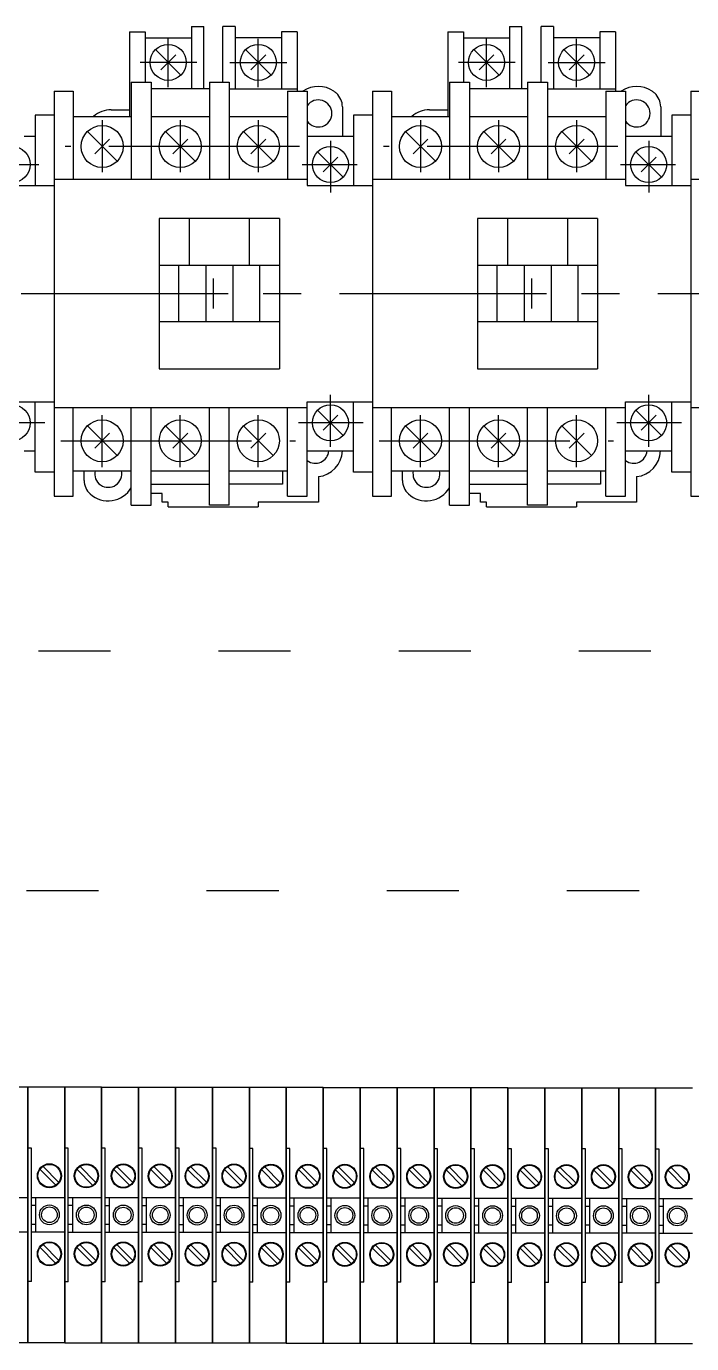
# Model space of a CAD drawing. Header units: millimetres. Extents: x 14879 to 38758, y -20740 to 1136.
# Drawn here: x 35370.1 to 35480.9, y -7369.5 to -7150.2 of the extents above; entities that cross this region are included whole.
import ezdxf

# ---------------------------------------------------------------- set-up
doc = ezdxf.new("R2010")
doc.units = ezdxf.units.MM
for name, pattern in [('ACAD_ISO03W100', [30, 12, -18]), ('CENTER', [50.8, 31.75, -6.35, 6.35, -6.35]), ('DOT', [0.559539, 0, -0.27977, 0, -0.27977])]:
    doc.linetypes.add(name, pattern=pattern)
for name, color, linetype in [('0A', 7, 'Continuous'), ('0B', 6, 'Continuous'), ('0C', 3, 'Continuous'), ('0D', 2, 'Continuous'), ('1', 7, 'Continuous'), ('10', 6, 'CENTER')]:
    doc.layers.add(name, color=color, linetype=linetype)

msp = doc.modelspace()

# ---------------------------------------------------------------- linework, layer by layer
at = {"color": 1, "linetype": 'ACAD_ISO03W100'}
msp.add_lwpolyline([(35012.11, -7294.11), (35012.11, -7254.11), (35622.12, -7254.11), (35622.12, -7294.11)], close=True, dxfattribs=at)
at = {"layer": '0A', "color": 7, "linetype": 'Continuous'}
for p, q in [((35401.23, -7192.16), (35401.23, -7197.16)), ((35454.23, -7192.16), (35454.23, -7197.16)), ((35398.73, -7194.66), (35403.73, -7194.66)), ((35451.73, -7194.66), (35456.73, -7194.66))]:
    msp.add_line(p, q, dxfattribs=at)
at = {"layer": '0B', "color": 6, "linetype": 'Continuous'}
for p, q in [((35387.28, -7151.06), (35387.28, -7164.06)), ((35387.28, -7151.06), (35389.88, -7151.06)), ((35389.88, -7151.06), (35389.88, -7152.06)), ((35389.88, -7152.06), (35397.58, -7152.06)), ((35397.58, -7150.16), (35397.58, -7152.06)), ((35397.58, -7150.16), (35399.63, -7150.16)), ((35399.63, -7160.56), (35399.63, -7150.16)), ((35402.83, -7159.46), (35402.83, -7150.16)), ((35404.88, -7150.16), (35402.83, -7150.16)), ((35404.88, -7150.16), (35404.88, -7152.06)), ((35412.58, -7152.06), (35404.88, -7152.06)), ((35415.18, -7151.06), (35412.58, -7151.06)), ((35412.58, -7151.06), (35412.58, -7152.06)), ((35415.18, -7151.06), (35415.18, -7160.96)), ((35440.28, -7151.06), (35440.28, -7164.06)), ((35440.28, -7151.06), (35442.88, -7151.06)), ((35442.88, -7151.06), (35442.88, -7152.06)), ((35442.88, -7152.06), (35450.58, -7152.06)), ((35450.58, -7150.16), (35450.58, -7152.06)), ((35450.58, -7150.16), (35452.63, -7150.16)), ((35452.63, -7160.56), (35452.63, -7150.16)), ((35455.83, -7159.46), (35455.83, -7150.16)), ((35457.88, -7150.16), (35455.83, -7150.16)), ((35457.88, -7150.16), (35457.88, -7152.06)), ((35465.58, -7152.06), (35457.88, -7152.06)), ((35468.18, -7151.06), (35465.58, -7151.06)), ((35465.58, -7151.06), (35465.58, -7152.06)), ((35468.18, -7151.06), (35468.18, -7160.96)), ((35400.58, -7160.56), (35399.63, -7160.56)), ((35400.58, -7159.46), (35402.83, -7159.46)), ((35400.58, -7159.46), (35400.58, -7160.56)), ((35453.58, -7160.56), (35452.63, -7160.56)), ((35453.58, -7159.46), (35455.83, -7159.46)), ((35453.58, -7159.46), (35453.58, -7160.56)), ((35374.73, -7160.96), (35377.88, -7160.96)), ((35374.73, -7160.96), (35374.73, -7228.36)), ((35377.88, -7160.96), (35377.88, -7165.16)), ((35415.18, -7160.96), (35416.17, -7160.96)), ((35427.73, -7160.96), (35430.88, -7160.96)), ((35427.73, -7160.96), (35427.73, -7228.36)), ((35430.88, -7160.96), (35430.88, -7165.16)), ((35468.18, -7160.96), (35469.17, -7160.96)), ((35480.73, -7160.96), (35483.88, -7160.96)), ((35480.73, -7160.96), (35480.73, -7228.36)), ((35374.73, -7164.96), (35371.58, -7164.96)), ((35371.58, -7164.96), (35371.58, -7168.46)), ((35374.73, -7164.96), (35374.73, -7224.36)), ((35377.88, -7165.16), (35381.28, -7165.16)), ((35384.23, -7164.06), (35387.28, -7164.06)), ((35422.73, -7163.54), (35422.73, -7168.46)), ((35427.73, -7164.96), (35424.58, -7164.96)), ((35424.58, -7164.96), (35424.58, -7168.46)), ((35427.73, -7164.96), (35427.73, -7224.36)), ((35430.88, -7165.16), (35434.28, -7165.16)), ((35437.23, -7164.06), (35440.28, -7164.06)), ((35475.73, -7163.54), (35475.73, -7168.46)), ((35480.73, -7164.96), (35477.58, -7164.96)), ((35477.58, -7164.96), (35477.58, -7168.46)), ((35480.73, -7164.96), (35480.73, -7224.36)), ((35369.73, -7168.46), (35371.58, -7168.46)), ((35422.73, -7168.46), (35424.58, -7168.46)), ((35475.73, -7168.46), (35477.58, -7168.46)), ((35369.73, -7220.86), (35371.58, -7220.86)), ((35371.58, -7224.36), (35371.58, -7220.86)), ((35422.73, -7220.86), (35424.58, -7220.86)), ((35424.58, -7224.36), (35424.58, -7220.86)), ((35475.73, -7220.86), (35477.58, -7220.86)), ((35477.58, -7224.36), (35477.58, -7220.86)), ((35374.73, -7224.36), (35371.58, -7224.36)), ((35377.88, -7224.16), (35379.73, -7224.16)), ((35377.88, -7228.36), (35377.88, -7224.16)), ((35379.73, -7225.78), (35379.73, -7224.16)), ((35427.73, -7224.36), (35424.58, -7224.36)), ((35430.88, -7224.16), (35432.73, -7224.16)), ((35430.88, -7228.36), (35430.88, -7224.16)), ((35432.73, -7225.78), (35432.73, -7224.16)), ((35480.73, -7224.36), (35477.58, -7224.36)), ((35418.73, -7225.13), (35418.73, -7229.36)), ((35471.73, -7225.13), (35471.73, -7229.36)), ((35374.73, -7228.36), (35377.88, -7228.36)), ((35387.58, -7229.86), (35387.58, -7226.99)), ((35390.88, -7229.86), (35390.88, -7227.96)), ((35392.73, -7227.96), (35390.88, -7227.96)), ((35392.73, -7229.36), (35392.73, -7227.96)), ((35427.73, -7228.36), (35430.88, -7228.36)), ((35440.58, -7229.86), (35440.58, -7226.99)), ((35443.88, -7229.86), (35443.88, -7227.96)), ((35445.73, -7227.96), (35443.88, -7227.96)), ((35445.73, -7229.36), (35445.73, -7227.96)), ((35480.73, -7228.36), (35483.88, -7228.36)), ((35387.58, -7229.86), (35390.88, -7229.86)), ((35393.73, -7229.36), (35392.73, -7229.36)), ((35393.73, -7230.16), (35393.73, -7229.36)), ((35393.73, -7230.16), (35408.73, -7230.16)), ((35408.73, -7229.36), (35408.73, -7230.16)), ((35418.73, -7229.36), (35408.73, -7229.36)), ((35440.58, -7229.86), (35443.88, -7229.86)), ((35446.73, -7229.36), (35445.73, -7229.36)), ((35446.73, -7230.16), (35446.73, -7229.36)), ((35446.73, -7230.16), (35461.73, -7230.16)), ((35461.73, -7229.36), (35461.73, -7230.16)), ((35471.73, -7229.36), (35461.73, -7229.36))]:
    msp.add_line(p, q, dxfattribs=at)
for centre, radius, start, end in [((35418.73, -7164.66), 4.5, 55.3083, 124.692), ((35471.73, -7164.66), 4.5, 55.3083, 124.692), ((35418.73, -7164.66), 4.5, 48.1896, 55.3083), ((35419.73, -7163.54), 3, 0, 48.1897), ((35471.73, -7164.66), 4.5, 48.1896, 55.3083), ((35472.73, -7163.54), 3, 0, 48.1897), ((35384.23, -7168.56), 4.5, 90.0002, 130.927), ((35437.23, -7168.56), 4.5, 90.0002, 130.927), ((35418.23, -7220.66), 4.5, 276.379, 357.453), ((35471.23, -7220.66), 4.5, 276.379, 357.453), ((35382.73, -7225.78), 3, 180, 228.19), ((35435.73, -7225.78), 3, 180, 228.19), ((35383.73, -7224.66), 4.5, 228.19, 328.822), ((35436.73, -7224.66), 4.5, 228.19, 328.822)]:
    msp.add_arc(centre, radius, start, end, dxfattribs=at)
at = {"layer": '0C', "color": 3, "linetype": 'Continuous'}
for p, q in [((35389.88, -7152.06), (35389.88, -7159.46)), ((35397.58, -7152.06), (35397.58, -7160.56)), ((35404.88, -7152.06), (35404.88, -7160.56)), ((35412.58, -7152.06), (35412.58, -7160.56)), ((35442.88, -7152.06), (35442.88, -7159.46)), ((35450.58, -7152.06), (35450.58, -7160.56)), ((35457.88, -7152.06), (35457.88, -7160.56)), ((35465.58, -7152.06), (35465.58, -7160.56)), ((35387.58, -7159.46), (35390.88, -7159.46)), ((35387.58, -7159.46), (35387.58, -7175.66)), ((35390.88, -7159.46), (35390.88, -7175.66)), ((35399.63, -7160.56), (35390.88, -7160.56)), ((35400.58, -7160.56), (35400.58, -7175.66)), ((35402.83, -7159.46), (35403.88, -7159.46)), ((35403.88, -7159.46), (35403.88, -7175.66)), ((35403.88, -7160.56), (35415.18, -7160.56)), ((35440.58, -7159.46), (35443.88, -7159.46)), ((35440.58, -7159.46), (35440.58, -7175.66)), ((35443.88, -7159.46), (35443.88, -7175.66)), ((35452.63, -7160.56), (35443.88, -7160.56)), ((35453.58, -7160.56), (35453.58, -7175.66)), ((35455.83, -7159.46), (35456.88, -7159.46)), ((35456.88, -7159.46), (35456.88, -7175.66)), ((35456.88, -7160.56), (35468.18, -7160.56)), ((35413.58, -7160.96), (35415.18, -7160.96)), ((35413.58, -7160.96), (35413.58, -7175.66)), ((35416.17, -7160.96), (35416.88, -7160.96)), ((35416.88, -7160.96), (35416.88, -7176.66)), ((35466.58, -7160.96), (35468.18, -7160.96)), ((35466.58, -7160.96), (35466.58, -7175.66)), ((35469.17, -7160.96), (35469.88, -7160.96)), ((35469.88, -7160.96), (35469.88, -7176.66)), ((35377.88, -7165.16), (35377.88, -7175.66)), ((35381.28, -7165.16), (35387.18, -7165.16)), ((35387.18, -7165.16), (35387.58, -7165.16)), ((35387.28, -7164.06), (35387.28, -7165.16)), ((35390.88, -7165.16), (35400.58, -7165.16)), ((35403.88, -7165.16), (35413.58, -7165.16)), ((35430.88, -7165.16), (35430.88, -7175.66)), ((35434.28, -7165.16), (35440.18, -7165.16)), ((35440.18, -7165.16), (35440.58, -7165.16)), ((35440.28, -7164.06), (35440.28, -7165.16)), ((35443.88, -7165.16), (35453.58, -7165.16)), ((35456.88, -7165.16), (35466.58, -7165.16)), ((35371.58, -7168.46), (35371.58, -7176.66)), ((35416.88, -7168.46), (35422.73, -7168.46)), ((35424.58, -7168.46), (35424.58, -7176.66)), ((35469.88, -7168.46), (35475.73, -7168.46)), ((35477.58, -7168.46), (35477.58, -7176.66)), ((35416.88, -7175.66), (35374.73, -7175.66)), ((35469.88, -7175.66), (35427.73, -7175.66)), ((35522.88, -7175.66), (35480.73, -7175.66)), ((35363.88, -7176.66), (35374.73, -7176.66)), ((35416.88, -7176.66), (35427.73, -7176.66)), ((35469.88, -7176.66), (35480.73, -7176.66)), ((35392.23, -7182.16), (35392.23, -7207.16)), ((35412.23, -7182.16), (35392.23, -7182.16)), ((35397.23, -7182.16), (35397.23, -7189.96)), ((35407.23, -7182.16), (35407.23, -7189.96)), ((35412.23, -7182.16), (35412.23, -7207.16)), ((35445.23, -7182.16), (35445.23, -7207.16)), ((35465.23, -7182.16), (35445.23, -7182.16)), ((35450.23, -7182.16), (35450.23, -7189.96)), ((35460.23, -7182.16), (35460.23, -7189.96)), ((35465.23, -7182.16), (35465.23, -7207.16)), ((35412.23, -7189.96), (35392.23, -7189.96)), ((35395.48, -7199.36), (35395.48, -7189.96)), ((35399.98, -7189.96), (35399.98, -7199.36)), ((35404.48, -7189.96), (35404.48, -7199.36)), ((35408.98, -7199.36), (35408.98, -7189.96)), ((35465.23, -7189.96), (35445.23, -7189.96)), ((35448.48, -7199.36), (35448.48, -7189.96)), ((35452.98, -7189.96), (35452.98, -7199.36)), ((35457.48, -7189.96), (35457.48, -7199.36)), ((35461.98, -7199.36), (35461.98, -7189.96)), ((35412.23, -7199.36), (35392.23, -7199.36)), ((35465.23, -7199.36), (35445.23, -7199.36)), ((35392.23, -7207.16), (35412.23, -7207.16)), ((35445.23, -7207.16), (35465.23, -7207.16)), ((35363.88, -7212.66), (35374.73, -7212.66)), ((35371.58, -7220.86), (35371.58, -7212.66)), ((35416.88, -7212.66), (35427.73, -7212.66)), ((35416.88, -7228.36), (35416.88, -7212.66)), ((35424.58, -7220.86), (35424.58, -7212.66)), ((35469.88, -7212.66), (35480.73, -7212.66)), ((35469.88, -7228.36), (35469.88, -7212.66)), ((35477.58, -7220.86), (35477.58, -7212.66)), ((35416.88, -7213.66), (35374.73, -7213.66)), ((35377.88, -7224.16), (35377.88, -7213.66)), ((35387.58, -7222.33), (35387.58, -7213.66)), ((35390.88, -7227.96), (35390.88, -7213.66)), ((35400.58, -7229.86), (35400.58, -7213.66)), ((35403.88, -7229.86), (35403.88, -7213.66)), ((35413.58, -7228.36), (35413.58, -7213.66)), ((35469.88, -7213.66), (35427.73, -7213.66)), ((35430.88, -7224.16), (35430.88, -7213.66)), ((35440.58, -7222.33), (35440.58, -7213.66)), ((35443.88, -7227.96), (35443.88, -7213.66)), ((35453.58, -7229.86), (35453.58, -7213.66)), ((35456.88, -7229.86), (35456.88, -7213.66)), ((35466.58, -7228.36), (35466.58, -7213.66)), ((35522.88, -7213.66), (35480.73, -7213.66)), ((35416.88, -7220.86), (35422.73, -7220.86)), ((35469.88, -7220.86), (35475.73, -7220.86)), ((35379.73, -7224.16), (35387.58, -7224.16)), ((35387.58, -7226.99), (35387.58, -7222.33)), ((35390.88, -7224.16), (35400.58, -7224.16)), ((35403.88, -7224.16), (35413.58, -7224.16)), ((35412.73, -7224.16), (35412.73, -7226.36)), ((35432.73, -7224.16), (35440.58, -7224.16)), ((35440.58, -7226.99), (35440.58, -7222.33)), ((35443.88, -7224.16), (35453.58, -7224.16)), ((35456.88, -7224.16), (35466.58, -7224.16)), ((35465.73, -7224.16), (35465.73, -7226.36)), ((35390.88, -7226.36), (35400.58, -7226.36)), ((35412.73, -7226.36), (35403.88, -7226.36)), ((35443.88, -7226.36), (35453.58, -7226.36)), ((35465.73, -7226.36), (35456.88, -7226.36)), ((35413.58, -7228.36), (35416.88, -7228.36)), ((35466.58, -7228.36), (35469.88, -7228.36)), ((35403.88, -7229.86), (35400.58, -7229.86)), ((35456.88, -7229.86), (35453.58, -7229.86))]:
    msp.add_line(p, q, dxfattribs=at)
for centre, start, end in [((35418.73, -7164.66), 214.692, 145.308), ((35471.73, -7164.66), 214.692, 145.308), ((35418.23, -7220.66), 233.13, 354.9), ((35471.23, -7220.66), 233.13, 354.9), ((35383.73, -7224.66), 167.161, 12.84), ((35436.73, -7224.66), 167.161, 12.84)]:
    msp.add_arc(centre, 2.25, start, end, dxfattribs=at)
at = {"layer": '0D', "color": 2, "linetype": 'Continuous'}
for p, q in [((35395.85, -7158.28), (35391.61, -7154.04)), ((35410.85, -7158.28), (35406.61, -7154.04)), ((35448.85, -7158.28), (35444.61, -7154.04)), ((35463.85, -7158.28), (35459.61, -7154.04)), ((35392.5, -7157.4), (35394.97, -7154.92)), ((35407.5, -7157.4), (35409.97, -7154.92)), ((35445.5, -7157.4), (35447.97, -7154.92)), ((35460.5, -7157.4), (35462.97, -7154.92)), ((35380.26, -7167.68), (35385.21, -7172.63)), ((35383.97, -7168.92), (35381.5, -7171.4)), ((35393.26, -7167.68), (35398.21, -7172.63)), ((35396.97, -7168.92), (35394.5, -7171.4)), ((35406.26, -7167.68), (35411.21, -7172.63)), ((35409.97, -7168.92), (35407.5, -7171.4)), ((35433.26, -7167.68), (35438.21, -7172.63)), ((35436.97, -7168.92), (35434.5, -7171.4)), ((35446.26, -7167.68), (35451.21, -7172.63)), ((35449.97, -7168.92), (35447.5, -7171.4)), ((35459.26, -7167.68), (35464.21, -7172.63)), ((35462.97, -7168.92), (35460.5, -7171.4)), ((35422.85, -7175.28), (35418.61, -7171.04)), ((35475.85, -7175.28), (35471.61, -7171.04)), ((35419.5, -7174.4), (35421.97, -7171.92)), ((35472.5, -7174.4), (35474.97, -7171.92)), ((35422.85, -7218.28), (35418.61, -7214.04)), ((35419.5, -7217.4), (35421.97, -7214.92)), ((35475.85, -7218.28), (35471.61, -7214.04)), ((35472.5, -7217.4), (35474.97, -7214.92)), ((35380.26, -7216.68), (35385.21, -7221.63)), ((35383.97, -7217.92), (35381.5, -7220.4)), ((35393.26, -7216.68), (35398.21, -7221.63)), ((35396.97, -7217.92), (35394.5, -7220.4)), ((35406.26, -7216.68), (35411.21, -7221.63)), ((35409.97, -7217.92), (35407.5, -7220.4)), ((35433.26, -7216.68), (35438.21, -7221.63)), ((35436.97, -7217.92), (35434.5, -7220.4)), ((35446.26, -7216.68), (35451.21, -7221.63)), ((35449.97, -7217.92), (35447.5, -7220.4)), ((35459.26, -7216.68), (35464.21, -7221.63)), ((35462.97, -7217.92), (35460.5, -7220.4))]:
    msp.add_line(p, q, dxfattribs=at)
for centre, radius in [((35393.73, -7156.16), 3), ((35408.73, -7156.16), 3), ((35446.73, -7156.16), 3), ((35461.73, -7156.16), 3), ((35382.73, -7170.16), 3.5), ((35395.73, -7170.16), 3.5), ((35408.73, -7170.16), 3.5), ((35435.73, -7170.16), 3.5), ((35448.73, -7170.16), 3.5), ((35461.73, -7170.16), 3.5), ((35367.73, -7173.16), 3), ((35420.73, -7173.16), 3), ((35473.73, -7173.16), 3), ((35367.73, -7216.16), 3), ((35420.73, -7216.16), 3), ((35473.73, -7216.16), 3), ((35382.73, -7219.16), 3.5), ((35395.73, -7219.16), 3.5), ((35408.73, -7219.16), 3.5), ((35435.73, -7219.16), 3.5), ((35448.73, -7219.16), 3.5), ((35461.73, -7219.16), 3.5)]:
    msp.add_circle(centre, radius, dxfattribs=at)
at = {"layer": '1', "color": 7}
for p, q in [((35370.34, -7326.78), (35364.19, -7326.78)), ((35370.34, -7369.31), (35370.34, -7326.78)), ((35370.34, -7326.78), (35370.34, -7336.91)), ((35376.49, -7326.78), (35370.34, -7326.78)), ((35376.49, -7369.31), (35376.49, -7326.78)), ((35376.49, -7326.8), (35376.49, -7336.92)), ((35382.64, -7326.8), (35376.49, -7326.8)), ((35382.64, -7369.32), (35382.64, -7326.8)), ((35382.64, -7326.81), (35382.64, -7336.93)), ((35388.79, -7326.81), (35382.64, -7326.81)), ((35388.79, -7369.33), (35388.79, -7326.81)), ((35388.79, -7326.82), (35388.79, -7336.95)), ((35394.94, -7326.82), (35388.79, -7326.82)), ((35394.94, -7369.35), (35394.94, -7326.82)), ((35394.94, -7326.83), (35394.94, -7336.96)), ((35401.09, -7326.83), (35394.94, -7326.83)), ((35401.09, -7369.36), (35401.09, -7326.83)), ((35401.09, -7326.83), (35401.09, -7336.96)), ((35407.24, -7326.83), (35401.09, -7326.83)), ((35407.24, -7369.36), (35407.24, -7326.83)), ((35407.24, -7326.85), (35407.24, -7336.97)), ((35413.39, -7326.85), (35407.24, -7326.85)), ((35413.39, -7369.37), (35413.39, -7326.85)), ((35413.39, -7326.86), (35413.39, -7336.98)), ((35419.54, -7326.86), (35413.39, -7326.86)), ((35419.54, -7369.38), (35419.54, -7326.86)), ((35419.54, -7326.87), (35419.54, -7337)), ((35425.69, -7326.87), (35419.54, -7326.87)), ((35425.69, -7369.4), (35425.69, -7326.87)), ((35425.69, -7326.88), (35425.69, -7337.01)), ((35431.84, -7326.88), (35425.69, -7326.88)), ((35431.84, -7369.41), (35431.84, -7326.88)), ((35431.84, -7326.88), (35431.84, -7337.01)), ((35437.99, -7326.88), (35431.84, -7326.88)), ((35437.99, -7369.41), (35437.99, -7326.88)), ((35437.99, -7326.9), (35437.99, -7337.02)), ((35444.14, -7326.9), (35437.99, -7326.9)), ((35444.14, -7369.42), (35444.14, -7326.9)), ((35444.14, -7326.91), (35444.14, -7337.03)), ((35450.29, -7326.91), (35444.14, -7326.91)), ((35450.29, -7369.43), (35450.29, -7326.91)), ((35450.29, -7326.92), (35450.29, -7337.05)), ((35456.44, -7326.92), (35450.29, -7326.92)), ((35456.44, -7369.45), (35456.44, -7326.92)), ((35456.44, -7326.93), (35456.44, -7337.06)), ((35462.59, -7326.93), (35456.44, -7326.93)), ((35462.59, -7369.46), (35462.59, -7326.93)), ((35462.59, -7326.93), (35462.59, -7337.06)), ((35468.74, -7326.93), (35462.59, -7326.93)), ((35468.74, -7369.46), (35468.74, -7326.93)), ((35468.74, -7326.95), (35468.74, -7337.07)), ((35474.89, -7326.95), (35468.74, -7326.95)), ((35474.89, -7369.47), (35474.89, -7326.95)), ((35474.89, -7326.96), (35474.89, -7337.08)), ((35481.04, -7326.96), (35474.89, -7326.96)), ((35370.94, -7336.91), (35370.34, -7336.91)), ((35370.34, -7336.91), (35370.34, -7359.16)), ((35370.94, -7359.16), (35370.94, -7336.91)), ((35377.09, -7336.92), (35376.49, -7336.92)), ((35376.49, -7336.92), (35376.49, -7359.17)), ((35377.09, -7359.17), (35377.09, -7336.92)), ((35383.24, -7336.93), (35382.64, -7336.93)), ((35382.64, -7336.93), (35382.64, -7359.18)), ((35383.24, -7359.18), (35383.24, -7336.93)), ((35389.39, -7336.95), (35388.79, -7336.95)), ((35388.79, -7336.95), (35388.79, -7359.2)), ((35389.39, -7359.2), (35389.39, -7336.95)), ((35395.54, -7336.96), (35394.94, -7336.96)), ((35394.94, -7336.96), (35394.94, -7359.21)), ((35395.54, -7359.21), (35395.54, -7336.96)), ((35401.69, -7336.96), (35401.09, -7336.96)), ((35401.09, -7336.96), (35401.09, -7359.21)), ((35401.69, -7359.21), (35401.69, -7336.96)), ((35407.84, -7336.97), (35407.24, -7336.97)), ((35407.24, -7336.97), (35407.24, -7359.22)), ((35407.84, -7359.22), (35407.84, -7336.97)), ((35413.99, -7336.98), (35413.39, -7336.98)), ((35413.39, -7336.98), (35413.39, -7359.23)), ((35413.99, -7359.23), (35413.99, -7336.98)), ((35420.14, -7337), (35419.54, -7337)), ((35419.54, -7337), (35419.54, -7359.25)), ((35420.14, -7359.25), (35420.14, -7337)), ((35426.29, -7337.01), (35425.69, -7337.01)), ((35425.69, -7337.01), (35425.69, -7359.26)), ((35426.29, -7359.26), (35426.29, -7337.01)), ((35432.44, -7337.01), (35431.84, -7337.01)), ((35431.84, -7337.01), (35431.84, -7359.26)), ((35432.44, -7359.26), (35432.44, -7337.01)), ((35438.59, -7337.02), (35437.99, -7337.02)), ((35437.99, -7337.02), (35437.99, -7359.27)), ((35438.59, -7359.27), (35438.59, -7337.02)), ((35444.74, -7337.03), (35444.14, -7337.03)), ((35444.14, -7337.03), (35444.14, -7359.28)), ((35444.74, -7359.28), (35444.74, -7337.03)), ((35450.89, -7337.05), (35450.29, -7337.05)), ((35450.29, -7337.05), (35450.29, -7359.3)), ((35450.89, -7359.3), (35450.89, -7337.05)), ((35457.04, -7337.06), (35456.44, -7337.06)), ((35456.44, -7337.06), (35456.44, -7359.31)), ((35457.04, -7359.31), (35457.04, -7337.06)), ((35463.19, -7337.06), (35462.59, -7337.06)), ((35462.59, -7337.06), (35462.59, -7359.31)), ((35463.19, -7359.31), (35463.19, -7337.06)), ((35469.34, -7337.07), (35468.74, -7337.07)), ((35468.74, -7337.07), (35468.74, -7359.32)), ((35469.34, -7359.32), (35469.34, -7337.07)), ((35475.49, -7337.08), (35474.89, -7337.08)), ((35474.89, -7337.08), (35474.89, -7359.33)), ((35475.49, -7359.33), (35475.49, -7337.08)), ((35374.98, -7343.06), (35372.41, -7340.5)), ((35372.91, -7340), (35375.48, -7342.57)), ((35381.13, -7343.08), (35378.56, -7340.51)), ((35379.06, -7340.01), (35381.63, -7342.58)), ((35387.28, -7343.09), (35384.71, -7340.52)), ((35385.21, -7340.03), (35387.78, -7342.59)), ((35393.43, -7343.1), (35390.86, -7340.53)), ((35391.36, -7340.04), (35393.93, -7342.61)), ((35399.58, -7343.11), (35397.01, -7340.55)), ((35397.51, -7340.05), (35400.08, -7342.62)), ((35405.73, -7343.11), (35403.16, -7340.55)), ((35403.66, -7340.05), (35406.23, -7342.62)), ((35411.88, -7343.13), (35409.31, -7340.56)), ((35409.81, -7340.06), (35412.38, -7342.63)), ((35418.03, -7343.14), (35415.46, -7340.57)), ((35415.96, -7340.08), (35418.53, -7342.64)), ((35424.18, -7343.15), (35421.61, -7340.58)), ((35422.11, -7340.09), (35424.68, -7342.66)), ((35430.33, -7343.16), (35427.76, -7340.6)), ((35428.26, -7340.1), (35430.83, -7342.67)), ((35436.48, -7343.16), (35433.91, -7340.6)), ((35434.41, -7340.1), (35436.98, -7342.67)), ((35442.63, -7343.18), (35440.06, -7340.61)), ((35440.56, -7340.11), (35443.13, -7342.68)), ((35448.78, -7343.19), (35446.21, -7340.62)), ((35446.71, -7340.13), (35449.28, -7342.69)), ((35454.93, -7343.2), (35452.36, -7340.63)), ((35452.86, -7340.14), (35455.43, -7342.71)), ((35461.08, -7343.21), (35458.51, -7340.65)), ((35459.01, -7340.15), (35461.58, -7342.72)), ((35467.23, -7343.21), (35464.66, -7340.65)), ((35465.16, -7340.15), (35467.73, -7342.72)), ((35473.38, -7343.23), (35470.81, -7340.66)), ((35471.31, -7340.16), (35473.88, -7342.73)), ((35479.53, -7343.24), (35476.96, -7340.67)), ((35477.46, -7340.18), (35480.03, -7342.74)), ((35370.34, -7345.18), (35364.79, -7345.18)), ((35376.49, -7345.18), (35370.94, -7345.18)), ((35370.94, -7346.43), (35371.67, -7346.43)), ((35371.67, -7346.43), (35371.67, -7345.18)), ((35371.67, -7349.63), (35371.67, -7346.43)), ((35382.64, -7345.2), (35377.09, -7345.2)), ((35377.09, -7346.45), (35377.82, -7346.45)), ((35377.82, -7346.45), (35377.82, -7345.2)), ((35377.82, -7349.65), (35377.82, -7346.45)), ((35388.79, -7345.21), (35383.24, -7345.21)), ((35383.24, -7346.46), (35383.97, -7346.46)), ((35383.97, -7346.46), (35383.97, -7345.21)), ((35383.97, -7349.66), (35383.97, -7346.46)), ((35394.94, -7345.22), (35389.39, -7345.22)), ((35389.39, -7346.47), (35390.12, -7346.47)), ((35390.12, -7346.47), (35390.12, -7345.22)), ((35390.12, -7349.67), (35390.12, -7346.47)), ((35401.09, -7345.23), (35395.54, -7345.23)), ((35395.54, -7346.48), (35396.27, -7346.48)), ((35396.27, -7346.48), (35396.27, -7345.23)), ((35396.27, -7349.68), (35396.27, -7346.48)), ((35407.24, -7345.23), (35401.69, -7345.23)), ((35401.69, -7346.48), (35402.42, -7346.48)), ((35402.42, -7346.48), (35402.42, -7345.23)), ((35402.42, -7349.68), (35402.42, -7346.48)), ((35413.39, -7345.25), (35407.84, -7345.25)), ((35407.84, -7346.5), (35408.57, -7346.5)), ((35408.57, -7346.5), (35408.57, -7345.25)), ((35408.57, -7349.7), (35408.57, -7346.5)), ((35419.54, -7345.26), (35413.99, -7345.26)), ((35413.99, -7346.51), (35414.72, -7346.51)), ((35414.72, -7346.51), (35414.72, -7345.26)), ((35414.72, -7349.71), (35414.72, -7346.51)), ((35425.69, -7345.27), (35420.14, -7345.27)), ((35420.14, -7346.52), (35420.87, -7346.52)), ((35420.87, -7346.52), (35420.87, -7345.27)), ((35420.87, -7349.72), (35420.87, -7346.52)), ((35431.84, -7345.28), (35426.29, -7345.28)), ((35426.29, -7346.53), (35427.02, -7346.53)), ((35427.02, -7346.53), (35427.02, -7345.28)), ((35427.02, -7349.73), (35427.02, -7346.53)), ((35437.99, -7345.28), (35432.44, -7345.28)), ((35432.44, -7346.53), (35433.17, -7346.53)), ((35433.17, -7346.53), (35433.17, -7345.28)), ((35433.17, -7349.73), (35433.17, -7346.53)), ((35444.14, -7345.3), (35438.59, -7345.3)), ((35438.59, -7346.55), (35439.32, -7346.55)), ((35439.32, -7346.55), (35439.32, -7345.3)), ((35439.32, -7349.75), (35439.32, -7346.55)), ((35450.29, -7345.31), (35444.74, -7345.31)), ((35444.74, -7346.56), (35445.47, -7346.56)), ((35445.47, -7346.56), (35445.47, -7345.31)), ((35445.47, -7349.76), (35445.47, -7346.56)), ((35456.44, -7345.32), (35450.89, -7345.32)), ((35450.89, -7346.57), (35451.62, -7346.57)), ((35451.62, -7346.57), (35451.62, -7345.32)), ((35451.62, -7349.77), (35451.62, -7346.57)), ((35462.59, -7345.33), (35457.04, -7345.33)), ((35457.04, -7346.58), (35457.77, -7346.58)), ((35457.77, -7346.58), (35457.77, -7345.33)), ((35457.77, -7349.78), (35457.77, -7346.58)), ((35468.74, -7345.33), (35463.19, -7345.33)), ((35463.19, -7346.58), (35463.92, -7346.58)), ((35463.92, -7346.58), (35463.92, -7345.33)), ((35463.92, -7349.78), (35463.92, -7346.58)), ((35474.89, -7345.35), (35469.34, -7345.35)), ((35469.34, -7346.6), (35470.07, -7346.6)), ((35470.07, -7346.6), (35470.07, -7345.35)), ((35470.07, -7349.8), (35470.07, -7346.6)), ((35481.04, -7345.36), (35475.49, -7345.36)), ((35475.49, -7346.61), (35476.22, -7346.61)), ((35476.22, -7346.61), (35476.22, -7345.36)), ((35476.22, -7349.81), (35476.22, -7346.61)), ((35364.79, -7350.88), (35370.34, -7350.88)), ((35371.67, -7349.63), (35370.94, -7349.63)), ((35370.94, -7350.88), (35376.49, -7350.88)), ((35371.67, -7350.88), (35371.67, -7349.63)), ((35377.82, -7349.65), (35377.09, -7349.65)), ((35377.09, -7350.9), (35382.64, -7350.9)), ((35377.82, -7350.9), (35377.82, -7349.65)), ((35383.97, -7349.66), (35383.24, -7349.66)), ((35383.24, -7350.91), (35388.79, -7350.91)), ((35383.97, -7350.91), (35383.97, -7349.66)), ((35390.12, -7349.67), (35389.39, -7349.67)), ((35389.39, -7350.92), (35394.94, -7350.92)), ((35390.12, -7350.92), (35390.12, -7349.67)), ((35396.27, -7349.68), (35395.54, -7349.68)), ((35395.54, -7350.93), (35401.09, -7350.93)), ((35396.27, -7350.93), (35396.27, -7349.68)), ((35402.42, -7349.68), (35401.69, -7349.68)), ((35401.69, -7350.93), (35407.24, -7350.93)), ((35402.42, -7350.93), (35402.42, -7349.68)), ((35408.57, -7349.7), (35407.84, -7349.7)), ((35407.84, -7350.95), (35413.39, -7350.95)), ((35408.57, -7350.95), (35408.57, -7349.7)), ((35414.72, -7349.71), (35413.99, -7349.71)), ((35413.99, -7350.96), (35419.54, -7350.96)), ((35414.72, -7350.96), (35414.72, -7349.71)), ((35420.87, -7349.72), (35420.14, -7349.72)), ((35420.14, -7350.97), (35425.69, -7350.97)), ((35420.87, -7350.97), (35420.87, -7349.72)), ((35427.02, -7349.73), (35426.29, -7349.73)), ((35426.29, -7350.98), (35431.84, -7350.98)), ((35427.02, -7350.98), (35427.02, -7349.73)), ((35433.17, -7349.73), (35432.44, -7349.73)), ((35432.44, -7350.98), (35437.99, -7350.98)), ((35433.17, -7350.98), (35433.17, -7349.73)), ((35439.32, -7349.75), (35438.59, -7349.75)), ((35438.59, -7351), (35444.14, -7351)), ((35439.32, -7351), (35439.32, -7349.75)), ((35445.47, -7349.76), (35444.74, -7349.76)), ((35444.74, -7351.01), (35450.29, -7351.01)), ((35445.47, -7351.01), (35445.47, -7349.76)), ((35451.62, -7349.77), (35450.89, -7349.77)), ((35450.89, -7351.02), (35456.44, -7351.02)), ((35451.62, -7351.02), (35451.62, -7349.77)), ((35457.77, -7349.78), (35457.04, -7349.78)), ((35457.04, -7351.03), (35462.59, -7351.03)), ((35457.77, -7351.03), (35457.77, -7349.78)), ((35463.92, -7349.78), (35463.19, -7349.78)), ((35463.19, -7351.03), (35468.74, -7351.03)), ((35463.92, -7351.03), (35463.92, -7349.78)), ((35470.07, -7349.8), (35469.34, -7349.8)), ((35469.34, -7351.05), (35474.89, -7351.05)), ((35470.07, -7351.05), (35470.07, -7349.8)), ((35476.22, -7349.81), (35475.49, -7349.81)), ((35475.49, -7351.06), (35481.04, -7351.06)), ((35476.22, -7351.06), (35476.22, -7349.81)), ((35374.98, -7356.06), (35372.41, -7353.5)), ((35372.91, -7353), (35375.48, -7355.57)), ((35381.13, -7356.08), (35378.56, -7353.51)), ((35379.06, -7353.01), (35381.63, -7355.58)), ((35387.28, -7356.09), (35384.71, -7353.52)), ((35385.21, -7353.03), (35387.78, -7355.59)), ((35393.43, -7356.1), (35390.86, -7353.53)), ((35391.36, -7353.04), (35393.93, -7355.61)), ((35399.58, -7356.11), (35397.01, -7353.55)), ((35397.51, -7353.05), (35400.08, -7355.62)), ((35405.73, -7356.11), (35403.16, -7353.55)), ((35403.66, -7353.05), (35406.23, -7355.62)), ((35411.88, -7356.13), (35409.31, -7353.56)), ((35409.81, -7353.06), (35412.38, -7355.63)), ((35418.03, -7356.14), (35415.46, -7353.57)), ((35415.96, -7353.08), (35418.53, -7355.64)), ((35424.18, -7356.15), (35421.61, -7353.58)), ((35422.11, -7353.09), (35424.68, -7355.66)), ((35430.33, -7356.16), (35427.76, -7353.6)), ((35428.26, -7353.1), (35430.83, -7355.67)), ((35436.48, -7356.16), (35433.91, -7353.6)), ((35434.41, -7353.1), (35436.98, -7355.67)), ((35442.63, -7356.18), (35440.06, -7353.61)), ((35440.56, -7353.11), (35443.13, -7355.68)), ((35448.78, -7356.19), (35446.21, -7353.62)), ((35446.71, -7353.13), (35449.28, -7355.69)), ((35454.93, -7356.2), (35452.36, -7353.63)), ((35452.86, -7353.14), (35455.43, -7355.71)), ((35461.08, -7356.21), (35458.51, -7353.65)), ((35459.01, -7353.15), (35461.58, -7355.72)), ((35467.23, -7356.21), (35464.66, -7353.65)), ((35465.16, -7353.15), (35467.73, -7355.72)), ((35473.38, -7356.23), (35470.81, -7353.66)), ((35471.31, -7353.16), (35473.88, -7355.73)), ((35479.53, -7356.24), (35476.96, -7353.67)), ((35477.46, -7353.18), (35480.03, -7355.74)), ((35370.94, -7359.16), (35370.34, -7359.16)), ((35370.34, -7359.16), (35370.34, -7369.31)), ((35377.09, -7359.17), (35376.49, -7359.17)), ((35376.49, -7359.17), (35376.49, -7369.32)), ((35383.24, -7359.18), (35382.64, -7359.18)), ((35382.64, -7359.18), (35382.64, -7369.33)), ((35389.39, -7359.2), (35388.79, -7359.2)), ((35388.79, -7359.2), (35388.79, -7369.35)), ((35395.54, -7359.21), (35394.94, -7359.21)), ((35394.94, -7359.21), (35394.94, -7369.36)), ((35401.69, -7359.21), (35401.09, -7359.21)), ((35401.09, -7359.21), (35401.09, -7369.36)), ((35407.84, -7359.22), (35407.24, -7359.22)), ((35407.24, -7359.22), (35407.24, -7369.37)), ((35413.99, -7359.23), (35413.39, -7359.23)), ((35413.39, -7359.23), (35413.39, -7369.38)), ((35420.14, -7359.25), (35419.54, -7359.25)), ((35419.54, -7359.25), (35419.54, -7369.4)), ((35426.29, -7359.26), (35425.69, -7359.26)), ((35425.69, -7359.26), (35425.69, -7369.41)), ((35432.44, -7359.26), (35431.84, -7359.26)), ((35431.84, -7359.26), (35431.84, -7369.41)), ((35438.59, -7359.27), (35437.99, -7359.27)), ((35437.99, -7359.27), (35437.99, -7369.42)), ((35444.74, -7359.28), (35444.14, -7359.28)), ((35444.14, -7359.28), (35444.14, -7369.43)), ((35450.89, -7359.3), (35450.29, -7359.3)), ((35450.29, -7359.3), (35450.29, -7369.45)), ((35457.04, -7359.31), (35456.44, -7359.31)), ((35456.44, -7359.31), (35456.44, -7369.46)), ((35463.19, -7359.31), (35462.59, -7359.31)), ((35462.59, -7359.31), (35462.59, -7369.46)), ((35469.34, -7359.32), (35468.74, -7359.32)), ((35468.74, -7359.32), (35468.74, -7369.47)), ((35475.49, -7359.33), (35474.89, -7359.33)), ((35474.89, -7359.33), (35474.89, -7369.48)), ((35364.19, -7369.31), (35370.34, -7369.31)), ((35370.34, -7369.31), (35376.49, -7369.31)), ((35376.49, -7369.32), (35382.64, -7369.32)), ((35382.64, -7369.33), (35388.79, -7369.33)), ((35388.79, -7369.35), (35394.94, -7369.35)), ((35394.94, -7369.36), (35401.09, -7369.36)), ((35401.09, -7369.36), (35407.24, -7369.36)), ((35407.24, -7369.37), (35413.39, -7369.37)), ((35413.39, -7369.38), (35419.54, -7369.38)), ((35419.54, -7369.4), (35425.69, -7369.4)), ((35425.69, -7369.41), (35431.84, -7369.41)), ((35431.84, -7369.41), (35437.99, -7369.41)), ((35437.99, -7369.42), (35444.14, -7369.42)), ((35444.14, -7369.43), (35450.29, -7369.43)), ((35450.29, -7369.45), (35456.44, -7369.45)), ((35456.44, -7369.46), (35462.59, -7369.46)), ((35462.59, -7369.46), (35468.74, -7369.46)), ((35468.74, -7369.47), (35474.89, -7369.47)), ((35474.89, -7369.48), (35481.04, -7369.48))]:
    msp.add_line(p, q, dxfattribs=at)
for centre, radius in [((35373.94, -7341.53), 2), ((35373.94, -7341.53), 1.9), ((35380.09, -7341.55), 2), ((35380.09, -7341.55), 1.9), ((35386.24, -7341.56), 2), ((35386.24, -7341.56), 1.9), ((35392.39, -7341.57), 2), ((35392.39, -7341.57), 1.9), ((35398.54, -7341.58), 2), ((35398.54, -7341.58), 1.9), ((35404.69, -7341.58), 2), ((35404.69, -7341.58), 1.9), ((35410.84, -7341.6), 2), ((35410.84, -7341.6), 1.9), ((35416.99, -7341.61), 2), ((35416.99, -7341.61), 1.9), ((35423.14, -7341.62), 2), ((35423.14, -7341.62), 1.9), ((35429.29, -7341.63), 2), ((35429.29, -7341.63), 1.9), ((35435.44, -7341.63), 2), ((35435.44, -7341.63), 1.9), ((35441.59, -7341.65), 2), ((35441.59, -7341.65), 1.9), ((35447.74, -7341.66), 2), ((35447.74, -7341.66), 1.9), ((35453.89, -7341.67), 2), ((35453.89, -7341.67), 1.9), ((35460.04, -7341.68), 2), ((35460.04, -7341.68), 1.9), ((35466.19, -7341.68), 2), ((35466.19, -7341.68), 1.9), ((35472.34, -7341.7), 2), ((35472.34, -7341.7), 1.9), ((35478.49, -7341.71), 2), ((35478.49, -7341.71), 1.9), ((35373.94, -7348.03), 1.65), ((35373.94, -7348.03), 1.3), ((35380.09, -7348.05), 1.65), ((35380.09, -7348.05), 1.3), ((35386.24, -7348.06), 1.65), ((35386.24, -7348.06), 1.3), ((35392.39, -7348.07), 1.65), ((35392.39, -7348.07), 1.3), ((35398.54, -7348.08), 1.65), ((35398.54, -7348.08), 1.3), ((35404.69, -7348.08), 1.65), ((35404.69, -7348.08), 1.3), ((35410.84, -7348.1), 1.65), ((35410.84, -7348.1), 1.3), ((35416.99, -7348.11), 1.65), ((35416.99, -7348.11), 1.3), ((35423.14, -7348.12), 1.65), ((35423.14, -7348.12), 1.3), ((35429.29, -7348.13), 1.65), ((35429.29, -7348.13), 1.3), ((35435.44, -7348.13), 1.65), ((35435.44, -7348.13), 1.3), ((35441.59, -7348.15), 1.65), ((35441.59, -7348.15), 1.3), ((35447.74, -7348.16), 1.65), ((35447.74, -7348.16), 1.3), ((35453.89, -7348.17), 1.65), ((35453.89, -7348.17), 1.3), ((35460.04, -7348.18), 1.65), ((35460.04, -7348.18), 1.3), ((35466.19, -7348.18), 1.65), ((35466.19, -7348.18), 1.3), ((35472.34, -7348.2), 1.65), ((35472.34, -7348.2), 1.3), ((35478.49, -7348.21), 1.65), ((35478.49, -7348.21), 1.3), ((35373.94, -7354.53), 2), ((35373.94, -7354.53), 1.9), ((35380.09, -7354.55), 2), ((35380.09, -7354.55), 1.9), ((35386.24, -7354.56), 2), ((35386.24, -7354.56), 1.9), ((35392.39, -7354.57), 2), ((35392.39, -7354.57), 1.9), ((35398.54, -7354.58), 2), ((35398.54, -7354.58), 1.9), ((35404.69, -7354.58), 2), ((35404.69, -7354.58), 1.9), ((35410.84, -7354.6), 2), ((35410.84, -7354.6), 1.9), ((35416.99, -7354.61), 2), ((35416.99, -7354.61), 1.9), ((35423.14, -7354.62), 2), ((35423.14, -7354.62), 1.9), ((35429.29, -7354.63), 2), ((35429.29, -7354.63), 1.9), ((35435.44, -7354.63), 2), ((35435.44, -7354.63), 1.9), ((35441.59, -7354.65), 2), ((35441.59, -7354.65), 1.9), ((35447.74, -7354.66), 2), ((35447.74, -7354.66), 1.9), ((35453.89, -7354.67), 2), ((35453.89, -7354.67), 1.9), ((35460.04, -7354.68), 2), ((35460.04, -7354.68), 1.9), ((35466.19, -7354.68), 2), ((35466.19, -7354.68), 1.9), ((35472.34, -7354.7), 2), ((35472.34, -7354.7), 1.9), ((35478.49, -7354.71), 2), ((35478.49, -7354.71), 1.9)]:
    msp.add_circle(centre, radius, dxfattribs=at)
at = {"layer": '1', "color": 7, "linetype": 'DOT'}
for p in [(35370.34, -7330.53), (35376.49, -7330.55), (35382.64, -7330.56), (35388.79, -7330.57), (35394.94, -7330.58), (35401.09, -7330.58), (35407.24, -7330.6), (35413.39, -7330.61), (35419.54, -7330.62), (35425.69, -7330.63), (35431.84, -7330.63), (35437.99, -7330.65), (35444.14, -7330.66), (35450.29, -7330.67), (35456.44, -7330.68), (35462.59, -7330.68), (35468.74, -7330.7), (35474.89, -7330.71)]:
    msp.add_point(p, dxfattribs=at)
at = {"layer": '10', "color": 6, "linetype": 'CENTER'}
for p, q in [((35393.73, -7160.26), (35393.73, -7152.25)), ((35408.73, -7160.26), (35408.73, -7152.25)), ((35446.73, -7160.26), (35446.73, -7152.25)), ((35461.73, -7160.26), (35461.73, -7152.25)), ((35398.5, -7156.16), (35389.08, -7156.16)), ((35404.01, -7156.16), (35413.5, -7156.16)), ((35451.5, -7156.16), (35442.08, -7156.16)), ((35457.01, -7156.16), (35466.5, -7156.16)), ((35382.73, -7165.79), (35382.73, -7174.44)), ((35395.73, -7165.79), (35395.73, -7174.44)), ((35408.73, -7165.79), (35408.73, -7174.44)), ((35435.73, -7165.79), (35435.73, -7174.44)), ((35448.73, -7165.79), (35448.73, -7174.44)), ((35461.73, -7165.79), (35461.73, -7174.44)), ((35420.73, -7169.23), (35420.73, -7177.8)), ((35473.73, -7169.23), (35473.73, -7177.8)), ((35415.61, -7170.16), (35376.56, -7170.16)), ((35468.61, -7170.16), (35429.56, -7170.16)), ((35363.05, -7173.16), (35372.2, -7173.16)), ((35416.05, -7173.16), (35425.2, -7173.16)), ((35469.05, -7173.16), (35478.2, -7173.16)), ((35318.44, -7194.66), (35377.85, -7194.66)), ((35371.44, -7194.66), (35430.85, -7194.66)), ((35424.44, -7194.66), (35483.85, -7194.66)), ((35477.44, -7194.66), (35536.85, -7194.66)), ((35420.73, -7220.18), (35420.73, -7211.52)), ((35473.73, -7220.18), (35473.73, -7211.52)), ((35382.73, -7223.53), (35382.73, -7214.88)), ((35395.73, -7223.53), (35395.73, -7214.88)), ((35408.73, -7223.53), (35408.73, -7214.88)), ((35435.73, -7223.53), (35435.73, -7214.88)), ((35448.73, -7223.53), (35448.73, -7214.88)), ((35461.73, -7223.53), (35461.73, -7214.88)), ((35373.18, -7216.16), (35362.43, -7216.16)), ((35426.18, -7216.16), (35415.43, -7216.16)), ((35479.18, -7216.16), (35468.43, -7216.16)), ((35375.86, -7219.16), (35414.9, -7219.16)), ((35428.86, -7219.16), (35467.9, -7219.16))]:
    msp.add_line(p, q, dxfattribs=at)

doc.saveas('drawing.dxf')
